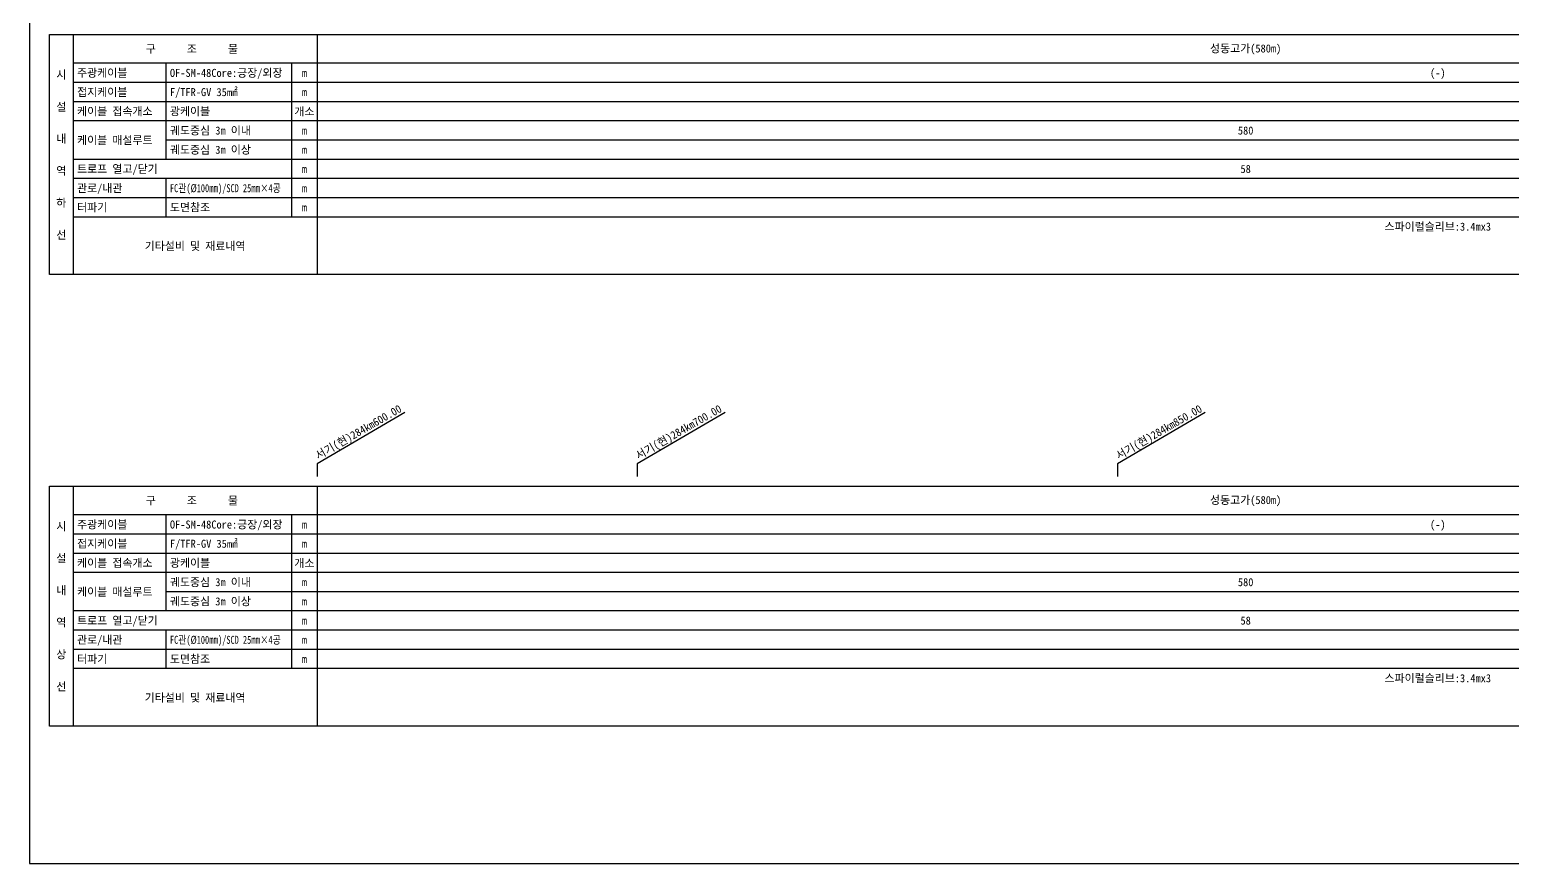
# Model space of a CAD drawing. Header units: millimetres. Extents: x 15846 to 16642, y 1103 to 1807.
# Drawn here: x 15845.9 to 16309, y 1103.1 to 1363.4 of the extents above; entities that cross this region are included whole.
import ezdxf
from ezdxf.enums import TextEntityAlignment as Align
from ezdxf.xclip import XClip

# ---------------------------------------------------------------- set-up
doc = ezdxf.new("R2010")
doc.units = ezdxf.units.MM
doc.header["$LTSCALE"] = 10
doc.header["$MEASUREMENT"] = 0
doc.header["$XCLIPFRAME"] = 2
for name, color, linetype in [('TT-TABL-LIN1', 4, 'Continuous'), ('TT-TABL-LIN2', 1, 'Continuous'), ('TT-TABL-TEX1', 6, 'Continuous'), ('TT-TABL-TEX2', 3, 'Continuous'), ('TZ-BASE', 253, 'Continuous'), ('TZ-LEAL', 1, 'Continuous'), ('TZ-LEAT', 3, 'Continuous')]:
    doc.layers.add(name, color=color, linetype=linetype)
doc.layers.add('TX-PAPR', color=2, linetype='Continuous', plot=False)
doc.styles.get("Standard").update_dxf_attribs({"font": 'GulimChe.ttf'})

# ---------------------------------------------------------------- blocks, each defined once
blk = doc.blocks.new('JD-FGHGF6GCDN')
at = {"layer": 'TZ-BASE'}
for p, q in [((21.76, 134.06), (40.35, -215.8)), ((121.9, 134.06), (140.49, -215.8)), ((222.04, 134.06), (240.63, -215.79)), ((322.18, 134.07), (340.77, -215.79))]:
    blk.add_line(p, q, dxfattribs=at)
blk = doc.blocks.new('JD-경부고속하선표_190503')
at = {"layer": 'TT-TABL-LIN1'}
blk.add_lwpolyline([(2, 114), (785.58, 114), (785.58, 39), (2, 39)], close=True, dxfattribs=at)
at = {"layer": 'TT-TABL-LIN2'}
for p, q in [((85.58, 114), (85.58, 39)), ((77.58, 105), (77.58, 57))]:
    blk.add_line(p, q, dxfattribs=at)
for points in [[(9.33, 114), (9.33, 39)], [(785.58, 105), (9.33, 105)], [(38.33, 105), (38.33, 75)], [(785.58, 99), (9.33, 99)], [(785.58, 93), (9.33, 93)], [(785.58, 87), (9.33, 87)], [(785.58, 81), (38.33, 81)], [(785.58, 75), (9.33, 75)], [(785.58, 69), (9.33, 69)], [(38.33, 69), (38.33, 57)], [(785.58, 63), (9.33, 63)], [(785.58, 57), (9.33, 57)]]:
    blk.add_lwpolyline(points, dxfattribs=at)
at = {"layer": 'TT-TABL-TEX1'}
for s, p in [('구      조      물', (46.45, 109.5)), ('시', (5.66, 101.5)), ('설', (5.66, 91.5)), ('내', (5.66, 81.5)), ('역', (5.66, 71.5)), ('하', (5.66, 61.5)), ('선', (5.66, 51.5))]:
    blk.add_text(s, height=2.5, rotation=0, dxfattribs=at).set_placement(p, align=Align.MIDDLE)
at = {"layer": 'TT-TABL-TEX2'}
for s, p in [('주광케이블', (10.59, 102)), ('OF-SM-48Core:긍장/외장', (39.59, 102)), ('접지케이블', (10.59, 96)), ('F/TFR-GV 35㎟', (39.59, 96)), ('케이블 접속개소', (10.59, 90)), ('광케이블', (39.59, 90)), ('궤도중심 3m 이내', (39.59, 84)), ('케이블 매설루트', (10.59, 81)), ('궤도중심 3m 이상', (39.59, 78)), ('트로프 열고/닫기', (10.59, 72)), ('관로/내관', (10.59, 66)), ('터파기', (10.59, 60)), ('도면참조', (39.59, 60))]:
    blk.add_text(s, height=2.5, rotation=0, dxfattribs=at).set_placement(p, align=Align.MIDDLE_LEFT)
for s, p in [('m', (81.58, 102)), ('m', (81.58, 96)), ('m', (81.58, 96)), ('개소', (81.58, 90)), ('m', (81.58, 84)), ('m', (81.58, 78)), ('m', (81.58, 72)), ('m', (81.58, 66)), ('m', (81.58, 60)), ('기타설비 및 재료내역', (47.45, 48))]:
    blk.add_text(s, height=2.5, rotation=0, dxfattribs=at).set_placement(p, align=Align.MIDDLE)
at = {"layer": 'TT-TABL-TEX2', "width": 0.8}
blk.add_text('FC관(Ø100㎜)/SCD 25㎜×4공', height=2.5, rotation=0, dxfattribs=at).set_placement((39.59, 66), align=Align.MIDDLE_LEFT)
blk = doc.blocks.new('JD-경부고속상선표_190503')
at = {"layer": 'TT-TABL-LIN1'}
blk.add_lwpolyline([(2, 114), (785.58, 114), (785.58, 39), (2, 39)], close=True, dxfattribs=at)
at = {"layer": 'TT-TABL-LIN2'}
for p, q in [((85.58, 114), (85.58, 39)), ((77.58, 105), (77.58, 57))]:
    blk.add_line(p, q, dxfattribs=at)
for points in [[(9.33, 114), (9.33, 39)], [(785.58, 105), (9.33, 105)], [(38.33, 105), (38.33, 75)], [(785.58, 99), (9.33, 99)], [(785.58, 93), (9.33, 93)], [(785.58, 87), (9.33, 87)], [(785.58, 81), (38.33, 81)], [(785.58, 75), (9.33, 75)], [(785.58, 69), (9.33, 69)], [(38.33, 69), (38.33, 57)], [(785.58, 63), (9.33, 63)], [(785.58, 57), (9.33, 57)]]:
    blk.add_lwpolyline(points, dxfattribs=at)
at = {"layer": 'TT-TABL-TEX1'}
for s, p in [('구      조      물', (46.45, 109.5)), ('시', (5.66, 101.5)), ('설', (5.66, 91.5)), ('내', (5.66, 81.5)), ('역', (5.66, 71.5)), ('상', (5.66, 61.5)), ('선', (5.66, 51.5))]:
    blk.add_text(s, height=2.5, rotation=0, dxfattribs=at).set_placement(p, align=Align.MIDDLE)
at = {"layer": 'TT-TABL-TEX2'}
for s, p in [('주광케이블', (10.59, 102)), ('OF-SM-48Core:긍장/외장', (39.59, 102)), ('접지케이블', (10.59, 96)), ('F/TFR-GV 35㎟', (39.59, 96)), ('케이블 접속개소', (10.59, 90)), ('광케이블', (39.59, 90)), ('궤도중심 3m 이내', (39.59, 84)), ('케이블 매설루트', (10.59, 81)), ('궤도중심 3m 이상', (39.59, 78)), ('트로프 열고/닫기', (10.59, 72)), ('관로/내관', (10.59, 66)), ('터파기', (10.59, 60)), ('도면참조', (39.59, 60))]:
    blk.add_text(s, height=2.5, rotation=0, dxfattribs=at).set_placement(p, align=Align.MIDDLE_LEFT)
for s, p in [('m', (81.58, 102)), ('m', (81.58, 96)), ('m', (81.58, 96)), ('개소', (81.58, 90)), ('m', (81.58, 84)), ('m', (81.58, 78)), ('m', (81.58, 72)), ('m', (81.58, 66)), ('m', (81.58, 60)), ('기타설비 및 재료내역', (47.45, 48))]:
    blk.add_text(s, height=2.5, rotation=0, dxfattribs=at).set_placement(p, align=Align.MIDDLE)
at = {"layer": 'TT-TABL-TEX2', "width": 0.8}
blk.add_text('FC관(Ø100㎜)/SCD 25㎜×4공', height=2.5, rotation=0, dxfattribs=at).set_placement((39.59, 66), align=Align.MIDDLE_LEFT)

msp = doc.modelspace()

# ---------------------------------------------------------------- linework, layer by layer
at = {"layer": 'TX-PAPR'}
msp.add_lwpolyline([(15845.89, 1103.05), (16641.89, 1103.05), (16641.89, 1619.05), (15845.89, 1619.05)], close=True, dxfattribs=at)
at = {"layer": 'TZ-LEAL'}
for points in [[(15963.07, 1243.87), (15935.68, 1227.85), (15935.68, 1223.85)], [(16063.07, 1243.87), (16035.68, 1227.85), (16035.68, 1223.85)], [(16213.07, 1243.87), (16185.68, 1227.85), (16185.68, 1223.85)]]:
    msp.add_lwpolyline(points, dxfattribs=at)

# ---------------------------------------------------------------- block references
at = {"layer": 'TT-TABL-LIN2'}
for name, p in [('JD-경부고속하선표_190503', (15850.11, 1247.87)), ('JD-경부고속상선표_190503', (15850.11, 1106.85))]:
    msp.add_blockref(name, p, dxfattribs=at)
at = {"layer": 'TZ-BASE'}
ref = msp.add_blockref('JD-FGHGF6GCDN', (15934.42, 1470.92), dxfattribs=at)
XClip(ref).set_block_clipping_path([(699.9307201608, 75.6438164958), (-0.0689837384, 74.999968275), (0.0689837384, -74.999968275), (700.0686876393, -74.3561200541)])

# ---------------------------------------------------------------- texts
at = {"layer": 'TT-TABL-TEX2'}
for p in [(16225.68, 1357.37), (16225.68, 1216.35)]:
    msp.add_text('성동고가(580m)', height=2.5, dxfattribs=at).set_placement(p, align=Align.MIDDLE)
for s, p in [('(-)', (16285.68, 1349.87)), ('580', (16225.68, 1331.87)), ('58', (16225.68, 1319.87)), ('스파이럴슬리브:3.4mx3', (16285.68, 1301.87)), ('(-)', (16285.68, 1208.85)), ('580', (16225.68, 1190.85)), ('58', (16225.68, 1178.85)), ('스파이럴슬리브:3.4mx3', (16285.68, 1160.85))]:
    msp.add_text(s, height=2.5, dxfattribs=at).set_placement(p, align=Align.MIDDLE_CENTER)
at = {"layer": 'TZ-LEAT'}
for s, p in [('서기(현)284km600.00', (15949.18, 1236.64)), ('서기(현)284km700.00', (16049.18, 1236.64)), ('서기(현)284km850.00', (16199.18, 1236.64))]:
    msp.add_text(s, height=2.5, rotation=30, dxfattribs=at).set_placement(p, align=Align.CENTER)

doc.saveas('drawing.dxf')
